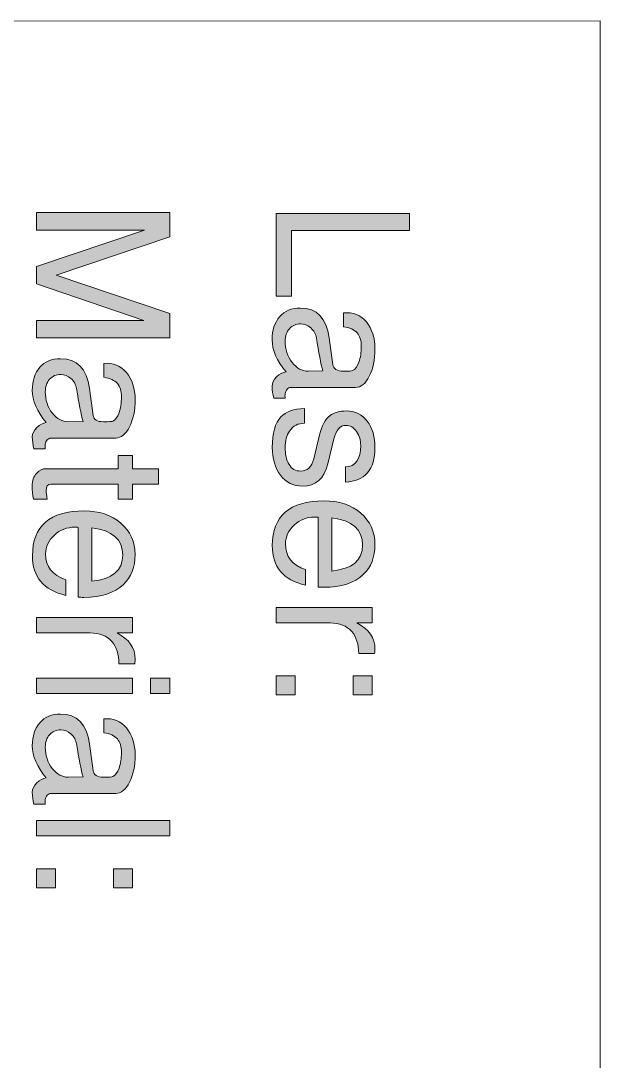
# Model space of a CAD drawing. Header units: inches. Extents: x 0.89 to 5.18, y -3.56 to -0.56.
# Drawn here: x 4.651 to 5.179, y -1.504 to -0.555 of the extents above; entities that cross this region are included whole.
import ezdxf

# ---------------------------------------------------------------- set-up
doc = ezdxf.new("R2010")
doc.units = ezdxf.units.IN
doc.header["$MEASUREMENT"] = 0
doc.layers.add('Layer 1', color=7, linetype='Continuous')

# ---------------------------------------------------------------- blocks, each defined once
blk = doc.blocks.new('block 3')
at = {"layer": 'Layer 1', "true_color": 0xed1f24}
h = blk.add_hatch(color=240, dxfattribs=at)
h.dxf.hatch_style = 2
h.paths.add_polyline_path([(4.6652, -0.84456), (4.6652, -0.82856), (4.7632, -0.82856), (4.6652, -0.7954), (4.6652, -0.77939), (4.76371, -0.74622), (4.6652, -0.74622), (4.6652, -0.73022), (4.7867, -0.73022), (4.7867, -0.75238), (4.68318, -0.78741), (4.7867, -0.82244), (4.7867, -0.84456)])
h = blk.add_hatch(color=240, dxfattribs=at)
h.dxf.hatch_style = 2
edge = h.paths.add_edge_path()
edge.add_spline(control_points=[(4.66282, -0.94573), (4.66185, -0.94228), (4.66136, -0.93867), (4.66136, -0.9349), (4.66136, -0.93189), (4.66273, -0.92903), (4.66545, -0.92631), (4.66817, -0.92358), (4.67103, -0.92206), (4.67403, -0.92173), (4.66558, -0.91161), (4.66136, -0.90184), (4.66136, -0.8924), (4.66136, -0.88361), (4.66365, -0.87661), (4.66821, -0.87139), (4.67277, -0.86617), (4.67906, -0.86356), (4.68708, -0.86356), (4.70222, -0.86356), (4.71102, -0.87259), (4.71347, -0.89065), (4.71347, -0.89065), (4.71681, -0.91524), (4.71681, -0.91524), (4.71737, -0.91912), (4.72053, -0.92106), (4.72633, -0.92106), (4.73123, -0.92106), (4.73406, -0.92089), (4.73484, -0.92057), (4.73718, -0.91956), (4.73907, -0.91699), (4.74053, -0.91284), (4.74197, -0.90868), (4.7427, -0.90394), (4.7427, -0.89863), (4.7427, -0.89309), (4.74145, -0.88891), (4.73895, -0.88609), (4.73644, -0.88326), (4.73231, -0.88141), (4.72653, -0.88052), (4.72653, -0.88052), (4.72653, -0.86789), (4.72653, -0.86789), (4.7352, -0.86711), (4.74214, -0.86989), (4.74736, -0.87623), (4.75258, -0.88256), (4.75519, -0.89078), (4.75519, -0.90089), (4.75519, -0.91067), (4.75347, -0.91895), (4.75003, -0.92573), (4.74658, -0.9325), (4.74242, -0.93589), (4.73753, -0.93589), (4.73753, -0.93589), (4.67837, -0.93589), (4.67837, -0.93589), (4.67714, -0.93589), (4.67603, -0.93648), (4.67503, -0.93764), (4.67403, -0.93881), (4.67341, -0.94012), (4.6732, -0.94156), (4.67308, -0.94267), (4.67308, -0.94406), (4.6732, -0.94573), (4.6732, -0.94573), (4.66282, -0.94573), (4.66282, -0.94573)], knot_values=[0, 0, 0, 0, 1, 1, 1, 2, 2, 2, 3, 3, 3, 4, 4, 4, 5, 5, 5, 6, 6, 6, 7, 7, 7, 8, 8, 8, 9, 9, 9, 10, 10, 10, 11, 11, 11, 12, 12, 12, 13, 13, 13, 14, 14, 14, 15, 15, 15, 16, 16, 16, 17, 17, 17, 18, 18, 18, 19, 19, 19, 20, 20, 20, 21, 21, 21, 22, 22, 22, 23, 23, 23, 24, 24, 24, 24], degree=3, periodic=1)
edge = h.paths.add_edge_path()
edge.add_spline(control_points=[(4.69413, -0.92106), (4.69413, -0.92106), (4.7077, -0.9209), (4.7077, -0.9209), (4.7058, -0.91419), (4.70384, -0.90414), (4.70183, -0.89075), (4.70116, -0.88723), (4.69943, -0.88421), (4.69664, -0.88168), (4.69385, -0.87916), (4.69072, -0.8779), (4.68726, -0.8779), (4.68324, -0.8779), (4.67989, -0.87937), (4.67721, -0.88234), (4.67453, -0.88531), (4.6732, -0.8891), (4.6732, -0.89371), (4.6732, -0.90118), (4.67531, -0.90763), (4.67956, -0.91307), (4.6838, -0.91851), (4.68866, -0.92117), (4.69413, -0.92106)], knot_values=[0, 0, 0, 0, 1, 1, 1, 2, 2, 2, 3, 3, 3, 4, 4, 4, 5, 5, 5, 6, 6, 6, 7, 7, 7, 8, 8, 8, 8], degree=3, periodic=1)
h = blk.add_hatch(color=240, dxfattribs=at)
h.dxf.hatch_style = 2
edge = h.paths.add_edge_path()
edge.add_spline(control_points=[(4.66236, -0.99173), (4.66159, -0.98762), (4.66119, -0.98362), (4.66119, -0.97972), (4.66119, -0.97483), (4.66258, -0.97089), (4.66536, -0.9679), (4.66781, -0.96522), (4.67064, -0.96389), (4.67386, -0.96389), (4.67386, -0.96389), (4.73986, -0.96389), (4.73986, -0.96389), (4.73986, -0.96389), (4.73986, -0.95173), (4.73986, -0.95173), (4.73986, -0.95173), (4.75269, -0.95173), (4.75269, -0.95173), (4.75269, -0.95173), (4.75269, -0.96389), (4.75269, -0.96389), (4.75269, -0.96389), (4.77636, -0.96389), (4.77636, -0.96389), (4.77636, -0.96389), (4.77636, -0.97789), (4.77636, -0.97789), (4.77636, -0.97789), (4.75269, -0.97789), (4.75269, -0.97789), (4.75269, -0.97789), (4.75269, -0.99173), (4.75269, -0.99173), (4.75269, -0.99173), (4.73986, -0.99173), (4.73986, -0.99173), (4.73986, -0.99173), (4.73986, -0.97789), (4.73986, -0.97789), (4.73986, -0.97789), (4.6782, -0.97789), (4.6782, -0.97789), (4.67542, -0.97789), (4.67403, -0.97995), (4.67403, -0.98406), (4.67403, -0.98572), (4.6743, -0.98828), (4.67486, -0.99173), (4.67486, -0.99173), (4.66236, -0.99173), (4.66236, -0.99173)], knot_values=[0, 0, 0, 0, 1, 1, 1, 2, 2, 2, 3, 3, 3, 4, 4, 4, 5, 5, 5, 6, 6, 6, 7, 7, 7, 8, 8, 8, 9, 9, 9, 10, 10, 10, 11, 11, 11, 12, 12, 12, 13, 13, 13, 14, 14, 14, 15, 15, 15, 16, 16, 16, 17, 17, 17, 17], degree=3, periodic=1)
h = blk.add_hatch(color=240, dxfattribs=at)
h.dxf.hatch_style = 2
edge = h.paths.add_edge_path()
edge.add_spline(control_points=[(4.70853, -1.08122), (4.70641, -1.08122), (4.7047, -1.08117), (4.70336, -1.08105), (4.70336, -1.08105), (4.70336, -1.01739), (4.70336, -1.01739), (4.70258, -1.01728), (4.70147, -1.01723), (4.70003, -1.01723), (4.69303, -1.01723), (4.68686, -1.01963), (4.68153, -1.02445), (4.67619, -1.02928), (4.67353, -1.03501), (4.67353, -1.04166), (4.67353, -1.05318), (4.67964, -1.06099), (4.69186, -1.0651), (4.69186, -1.0651), (4.69186, -1.07939), (4.69186, -1.07939), (4.67164, -1.07473), (4.66153, -1.06267), (4.66153, -1.04323), (4.66153, -1.016), (4.67731, -1.00239), (4.70886, -1.00239), (4.72242, -1.00239), (4.73353, -1.00611), (4.74219, -1.01356), (4.75086, -1.021), (4.75519, -1.03056), (4.75519, -1.04222), (4.75519, -1.05367), (4.75163, -1.06278), (4.74453, -1.06956), (4.73642, -1.07722), (4.72442, -1.08112), (4.70853, -1.08122)], knot_values=[0, 0, 0, 0, 1, 1, 1, 2, 2, 2, 3, 3, 3, 4, 4, 4, 5, 5, 5, 6, 6, 6, 7, 7, 7, 8, 8, 8, 9, 9, 9, 10, 10, 10, 11, 11, 11, 12, 12, 12, 13, 13, 13, 13], degree=3, periodic=1)
edge = h.paths.add_edge_path()
edge.add_spline(control_points=[(4.7157, -1.06639), (4.73447, -1.0646), (4.74386, -1.05674), (4.74386, -1.04281), (4.74386, -1.02831), (4.73447, -1.02001), (4.7157, -1.01789), (4.7157, -1.01789), (4.7157, -1.06639), (4.7157, -1.06639)], knot_values=[0, 0, 0, 0, 1, 1, 1, 2, 2, 2, 3, 3, 3, 3], degree=3, periodic=1)
h = blk.add_hatch(color=240, dxfattribs=at)
h.dxf.hatch_style = 2
edge = h.paths.add_edge_path()
edge.add_spline(control_points=[(4.74036, -1.14172), (4.74036, -1.13317), (4.73825, -1.12644), (4.73403, -1.12155), (4.72936, -1.11633), (4.72275, -1.11372), (4.71419, -1.11372), (4.71419, -1.11372), (4.6652, -1.11372), (4.6652, -1.11372), (4.6652, -1.11372), (4.6652, -1.09972), (4.6652, -1.09972), (4.6652, -1.09972), (4.75269, -1.09972), (4.75269, -1.09972), (4.75269, -1.09972), (4.75269, -1.11372), (4.75269, -1.11372), (4.75269, -1.11372), (4.73869, -1.11372), (4.73869, -1.11372), (4.74969, -1.11928), (4.75519, -1.12728), (4.75519, -1.13772), (4.75519, -1.13861), (4.75509, -1.13995), (4.75486, -1.14172), (4.75486, -1.14172), (4.74036, -1.14172), (4.74036, -1.14172)], knot_values=[0, 0, 0, 0, 1, 1, 1, 2, 2, 2, 3, 3, 3, 4, 4, 4, 5, 5, 5, 6, 6, 6, 7, 7, 7, 8, 8, 8, 9, 9, 9, 10, 10, 10, 10], degree=3, periodic=1)
h = blk.add_hatch(color=240, dxfattribs=at)
h.dxf.hatch_style = 2
h.paths.add_polyline_path([(4.6652, -1.16889), (4.6652, -1.15489), (4.75269, -1.15489), (4.75269, -1.16889)])
h.paths.add_polyline_path([(4.76936, -1.16889), (4.76936, -1.15489), (4.7867, -1.15489), (4.7867, -1.16889)])
h = blk.add_hatch(color=240, dxfattribs=at)
h.dxf.hatch_style = 2
edge = h.paths.add_edge_path()
edge.add_spline(control_points=[(4.66282, -1.26988), (4.66185, -1.26644), (4.66136, -1.26283), (4.66136, -1.25905), (4.66136, -1.25605), (4.66273, -1.25319), (4.66545, -1.25047), (4.66817, -1.24774), (4.67103, -1.24622), (4.67403, -1.24588), (4.66558, -1.23577), (4.66136, -1.22599), (4.66136, -1.21655), (4.66136, -1.20777), (4.66365, -1.20077), (4.66821, -1.19555), (4.67277, -1.19033), (4.67906, -1.18772), (4.68708, -1.18772), (4.70222, -1.18772), (4.71102, -1.19675), (4.71347, -1.21481), (4.71347, -1.21481), (4.71681, -1.2394), (4.71681, -1.2394), (4.71737, -1.24328), (4.72053, -1.24522), (4.72633, -1.24522), (4.73123, -1.24522), (4.73406, -1.24505), (4.73484, -1.24472), (4.73718, -1.24372), (4.73907, -1.24114), (4.74053, -1.23699), (4.74197, -1.23284), (4.7427, -1.2281), (4.7427, -1.22279), (4.7427, -1.21725), (4.74145, -1.21307), (4.73895, -1.21025), (4.73644, -1.20742), (4.73231, -1.20557), (4.72653, -1.20468), (4.72653, -1.20468), (4.72653, -1.19205), (4.72653, -1.19205), (4.7352, -1.19127), (4.74214, -1.19405), (4.74736, -1.20039), (4.75258, -1.20672), (4.75519, -1.21494), (4.75519, -1.22505), (4.75519, -1.23483), (4.75347, -1.2431), (4.75003, -1.24988), (4.74658, -1.25666), (4.74242, -1.26005), (4.73753, -1.26005), (4.73753, -1.26005), (4.67837, -1.26005), (4.67837, -1.26005), (4.67714, -1.26005), (4.67603, -1.26063), (4.67503, -1.2618), (4.67403, -1.26297), (4.67341, -1.26428), (4.6732, -1.26572), (4.67308, -1.26683), (4.67308, -1.26822), (4.6732, -1.26988), (4.6732, -1.26988), (4.66282, -1.26988), (4.66282, -1.26988)], knot_values=[0, 0, 0, 0, 1, 1, 1, 2, 2, 2, 3, 3, 3, 4, 4, 4, 5, 5, 5, 6, 6, 6, 7, 7, 7, 8, 8, 8, 9, 9, 9, 10, 10, 10, 11, 11, 11, 12, 12, 12, 13, 13, 13, 14, 14, 14, 15, 15, 15, 16, 16, 16, 17, 17, 17, 18, 18, 18, 19, 19, 19, 20, 20, 20, 21, 21, 21, 22, 22, 22, 23, 23, 23, 24, 24, 24, 24], degree=3, periodic=1)
edge = h.paths.add_edge_path()
edge.add_spline(control_points=[(4.69413, -1.24522), (4.69413, -1.24522), (4.7077, -1.24506), (4.7077, -1.24506), (4.7058, -1.23835), (4.70384, -1.2283), (4.70183, -1.2149), (4.70116, -1.21139), (4.69943, -1.20837), (4.69664, -1.20584), (4.69385, -1.20331), (4.69072, -1.20205), (4.68726, -1.20205), (4.68324, -1.20205), (4.67989, -1.20353), (4.67721, -1.2065), (4.67453, -1.20947), (4.6732, -1.21326), (4.6732, -1.21787), (4.6732, -1.22534), (4.67531, -1.23179), (4.67956, -1.23723), (4.6838, -1.24267), (4.68866, -1.24533), (4.69413, -1.24522)], knot_values=[0, 0, 0, 0, 1, 1, 1, 2, 2, 2, 3, 3, 3, 4, 4, 4, 5, 5, 5, 6, 6, 6, 7, 7, 7, 8, 8, 8, 8], degree=3, periodic=1)
h = blk.add_hatch(color=240, dxfattribs=at)
h.dxf.hatch_style = 2
h.paths.add_polyline_path([(4.6652, -1.29889), (4.6652, -1.28489), (4.7867, -1.28489), (4.7867, -1.29889)])
h = blk.add_hatch(color=240, dxfattribs=at)
h.dxf.hatch_style = 2
h.paths.add_polyline_path([(4.6652, -1.34605), (4.6652, -1.32872), (4.68253, -1.32872), (4.68253, -1.34605)])
h.paths.add_polyline_path([(4.73536, -1.34605), (4.73536, -1.32872), (4.75269, -1.32872), (4.75269, -1.34605)])
at = {"layer": 'Layer 1', "lineweight": 0}
for points in [[(4.6652, -0.84456), (4.6652, -0.82856), (4.7632, -0.82856), (4.6652, -0.7954), (4.6652, -0.77939), (4.76371, -0.74622), (4.6652, -0.74622), (4.6652, -0.73022), (4.7867, -0.73022), (4.7867, -0.75238), (4.68318, -0.78741), (4.7867, -0.82244), (4.7867, -0.84456), (4.6652, -0.84456)], [(4.6652, -1.16889), (4.6652, -1.15489), (4.75269, -1.15489), (4.75269, -1.16889), (4.6652, -1.16889)], [(4.76936, -1.16889), (4.76936, -1.15489), (4.7867, -1.15489), (4.7867, -1.16889), (4.76936, -1.16889)], [(4.6652, -1.29889), (4.6652, -1.28489), (4.7867, -1.28489), (4.7867, -1.29889), (4.6652, -1.29889)], [(4.6652, -1.34605), (4.6652, -1.32872), (4.68253, -1.32872), (4.68253, -1.34605), (4.6652, -1.34605)], [(4.73536, -1.34605), (4.73536, -1.32872), (4.75269, -1.32872), (4.75269, -1.34605), (4.73536, -1.34605)]]:
    blk.add_lwpolyline(points, dxfattribs=at)
for points, knots in [([(4.66282, -0.94573), (4.66185, -0.94228), (4.66136, -0.93867), (4.66136, -0.9349), (4.66136, -0.93189), (4.66273, -0.92903), (4.66545, -0.92631), (4.66817, -0.92358), (4.67103, -0.92206), (4.67403, -0.92173), (4.66558, -0.91161), (4.66136, -0.90184), (4.66136, -0.8924), (4.66136, -0.88361), (4.66365, -0.87661), (4.66821, -0.87139), (4.67277, -0.86617), (4.67906, -0.86356), (4.68708, -0.86356), (4.70222, -0.86356), (4.71102, -0.87259), (4.71347, -0.89065), (4.71347, -0.89065), (4.71681, -0.91524), (4.71681, -0.91524), (4.71737, -0.91912), (4.72053, -0.92106), (4.72633, -0.92106), (4.73123, -0.92106), (4.73406, -0.92089), (4.73484, -0.92057), (4.73718, -0.91956), (4.73907, -0.91699), (4.74053, -0.91284), (4.74197, -0.90868), (4.7427, -0.90394), (4.7427, -0.89863), (4.7427, -0.89309), (4.74145, -0.88891), (4.73895, -0.88609), (4.73644, -0.88326), (4.73231, -0.88141), (4.72653, -0.88052), (4.72653, -0.88052), (4.72653, -0.86789), (4.72653, -0.86789), (4.7352, -0.86711), (4.74214, -0.86989), (4.74736, -0.87623), (4.75258, -0.88256), (4.75519, -0.89078), (4.75519, -0.90089), (4.75519, -0.91067), (4.75347, -0.91895), (4.75003, -0.92573), (4.74658, -0.9325), (4.74242, -0.93589), (4.73753, -0.93589), (4.73753, -0.93589), (4.67837, -0.93589), (4.67837, -0.93589), (4.67714, -0.93589), (4.67603, -0.93648), (4.67503, -0.93764), (4.67403, -0.93881), (4.67341, -0.94012), (4.6732, -0.94156), (4.67308, -0.94267), (4.67308, -0.94406), (4.6732, -0.94573), (4.6732, -0.94573), (4.66282, -0.94573), (4.66282, -0.94573)], [0, 0, 0, 0, 1, 1, 1, 2, 2, 2, 3, 3, 3, 4, 4, 4, 5, 5, 5, 6, 6, 6, 7, 7, 7, 8, 8, 8, 9, 9, 9, 10, 10, 10, 11, 11, 11, 12, 12, 12, 13, 13, 13, 14, 14, 14, 15, 15, 15, 16, 16, 16, 17, 17, 17, 18, 18, 18, 19, 19, 19, 20, 20, 20, 21, 21, 21, 22, 22, 22, 23, 23, 23, 24, 24, 24, 24]), ([(4.69413, -0.92106), (4.69413, -0.92106), (4.7077, -0.9209), (4.7077, -0.9209), (4.7058, -0.91419), (4.70384, -0.90414), (4.70183, -0.89075), (4.70116, -0.88723), (4.69943, -0.88421), (4.69664, -0.88168), (4.69385, -0.87916), (4.69072, -0.8779), (4.68726, -0.8779), (4.68324, -0.8779), (4.67989, -0.87937), (4.67721, -0.88234), (4.67453, -0.88531), (4.6732, -0.8891), (4.6732, -0.89371), (4.6732, -0.90118), (4.67531, -0.90763), (4.67956, -0.91307), (4.6838, -0.91851), (4.68866, -0.92117), (4.69413, -0.92106)], [0, 0, 0, 0, 1, 1, 1, 2, 2, 2, 3, 3, 3, 4, 4, 4, 5, 5, 5, 6, 6, 6, 7, 7, 7, 8, 8, 8, 8]), ([(4.66236, -0.99173), (4.66159, -0.98762), (4.66119, -0.98362), (4.66119, -0.97972), (4.66119, -0.97483), (4.66258, -0.97089), (4.66536, -0.9679), (4.66781, -0.96522), (4.67064, -0.96389), (4.67386, -0.96389), (4.67386, -0.96389), (4.73986, -0.96389), (4.73986, -0.96389), (4.73986, -0.96389), (4.73986, -0.95173), (4.73986, -0.95173), (4.73986, -0.95173), (4.75269, -0.95173), (4.75269, -0.95173), (4.75269, -0.95173), (4.75269, -0.96389), (4.75269, -0.96389), (4.75269, -0.96389), (4.77636, -0.96389), (4.77636, -0.96389), (4.77636, -0.96389), (4.77636, -0.97789), (4.77636, -0.97789), (4.77636, -0.97789), (4.75269, -0.97789), (4.75269, -0.97789), (4.75269, -0.97789), (4.75269, -0.99173), (4.75269, -0.99173), (4.75269, -0.99173), (4.73986, -0.99173), (4.73986, -0.99173), (4.73986, -0.99173), (4.73986, -0.97789), (4.73986, -0.97789), (4.73986, -0.97789), (4.6782, -0.97789), (4.6782, -0.97789), (4.67542, -0.97789), (4.67403, -0.97995), (4.67403, -0.98406), (4.67403, -0.98572), (4.6743, -0.98828), (4.67486, -0.99173), (4.67486, -0.99173), (4.66236, -0.99173), (4.66236, -0.99173)], [0, 0, 0, 0, 1, 1, 1, 2, 2, 2, 3, 3, 3, 4, 4, 4, 5, 5, 5, 6, 6, 6, 7, 7, 7, 8, 8, 8, 9, 9, 9, 10, 10, 10, 11, 11, 11, 12, 12, 12, 13, 13, 13, 14, 14, 14, 15, 15, 15, 16, 16, 16, 17, 17, 17, 17]), ([(4.70853, -1.08122), (4.70641, -1.08122), (4.7047, -1.08117), (4.70336, -1.08105), (4.70336, -1.08105), (4.70336, -1.01739), (4.70336, -1.01739), (4.70258, -1.01728), (4.70147, -1.01723), (4.70003, -1.01723), (4.69303, -1.01723), (4.68686, -1.01963), (4.68153, -1.02445), (4.67619, -1.02928), (4.67353, -1.03501), (4.67353, -1.04166), (4.67353, -1.05318), (4.67964, -1.06099), (4.69186, -1.0651), (4.69186, -1.0651), (4.69186, -1.07939), (4.69186, -1.07939), (4.67164, -1.07473), (4.66153, -1.06267), (4.66153, -1.04323), (4.66153, -1.016), (4.67731, -1.00239), (4.70886, -1.00239), (4.72242, -1.00239), (4.73353, -1.00611), (4.74219, -1.01356), (4.75086, -1.021), (4.75519, -1.03056), (4.75519, -1.04222), (4.75519, -1.05367), (4.75163, -1.06278), (4.74453, -1.06956), (4.73642, -1.07722), (4.72442, -1.08112), (4.70853, -1.08122)], [0, 0, 0, 0, 1, 1, 1, 2, 2, 2, 3, 3, 3, 4, 4, 4, 5, 5, 5, 6, 6, 6, 7, 7, 7, 8, 8, 8, 9, 9, 9, 10, 10, 10, 11, 11, 11, 12, 12, 12, 13, 13, 13, 13]), ([(4.7157, -1.06639), (4.73447, -1.0646), (4.74386, -1.05674), (4.74386, -1.04281), (4.74386, -1.02831), (4.73447, -1.02001), (4.7157, -1.01789), (4.7157, -1.01789), (4.7157, -1.06639), (4.7157, -1.06639)], [0, 0, 0, 0, 1, 1, 1, 2, 2, 2, 3, 3, 3, 3]), ([(4.74036, -1.14172), (4.74036, -1.13317), (4.73825, -1.12644), (4.73403, -1.12155), (4.72936, -1.11633), (4.72275, -1.11372), (4.71419, -1.11372), (4.71419, -1.11372), (4.6652, -1.11372), (4.6652, -1.11372), (4.6652, -1.11372), (4.6652, -1.09972), (4.6652, -1.09972), (4.6652, -1.09972), (4.75269, -1.09972), (4.75269, -1.09972), (4.75269, -1.09972), (4.75269, -1.11372), (4.75269, -1.11372), (4.75269, -1.11372), (4.73869, -1.11372), (4.73869, -1.11372), (4.74969, -1.11928), (4.75519, -1.12728), (4.75519, -1.13772), (4.75519, -1.13861), (4.75509, -1.13995), (4.75486, -1.14172), (4.75486, -1.14172), (4.74036, -1.14172), (4.74036, -1.14172)], [0, 0, 0, 0, 1, 1, 1, 2, 2, 2, 3, 3, 3, 4, 4, 4, 5, 5, 5, 6, 6, 6, 7, 7, 7, 8, 8, 8, 9, 9, 9, 10, 10, 10, 10]), ([(4.66282, -1.26988), (4.66185, -1.26644), (4.66136, -1.26283), (4.66136, -1.25905), (4.66136, -1.25605), (4.66273, -1.25319), (4.66545, -1.25047), (4.66817, -1.24774), (4.67103, -1.24622), (4.67403, -1.24588), (4.66558, -1.23577), (4.66136, -1.22599), (4.66136, -1.21655), (4.66136, -1.20777), (4.66365, -1.20077), (4.66821, -1.19555), (4.67277, -1.19033), (4.67906, -1.18772), (4.68708, -1.18772), (4.70222, -1.18772), (4.71102, -1.19675), (4.71347, -1.21481), (4.71347, -1.21481), (4.71681, -1.2394), (4.71681, -1.2394), (4.71737, -1.24328), (4.72053, -1.24522), (4.72633, -1.24522), (4.73123, -1.24522), (4.73406, -1.24505), (4.73484, -1.24472), (4.73718, -1.24372), (4.73907, -1.24114), (4.74053, -1.23699), (4.74197, -1.23284), (4.7427, -1.2281), (4.7427, -1.22279), (4.7427, -1.21725), (4.74145, -1.21307), (4.73895, -1.21025), (4.73644, -1.20742), (4.73231, -1.20557), (4.72653, -1.20468), (4.72653, -1.20468), (4.72653, -1.19205), (4.72653, -1.19205), (4.7352, -1.19127), (4.74214, -1.19405), (4.74736, -1.20039), (4.75258, -1.20672), (4.75519, -1.21494), (4.75519, -1.22505), (4.75519, -1.23483), (4.75347, -1.2431), (4.75003, -1.24988), (4.74658, -1.25666), (4.74242, -1.26005), (4.73753, -1.26005), (4.73753, -1.26005), (4.67837, -1.26005), (4.67837, -1.26005), (4.67714, -1.26005), (4.67603, -1.26063), (4.67503, -1.2618), (4.67403, -1.26297), (4.67341, -1.26428), (4.6732, -1.26572), (4.67308, -1.26683), (4.67308, -1.26822), (4.6732, -1.26988), (4.6732, -1.26988), (4.66282, -1.26988), (4.66282, -1.26988)], [0, 0, 0, 0, 1, 1, 1, 2, 2, 2, 3, 3, 3, 4, 4, 4, 5, 5, 5, 6, 6, 6, 7, 7, 7, 8, 8, 8, 9, 9, 9, 10, 10, 10, 11, 11, 11, 12, 12, 12, 13, 13, 13, 14, 14, 14, 15, 15, 15, 16, 16, 16, 17, 17, 17, 18, 18, 18, 19, 19, 19, 20, 20, 20, 21, 21, 21, 22, 22, 22, 23, 23, 23, 24, 24, 24, 24]), ([(4.69413, -1.24522), (4.69413, -1.24522), (4.7077, -1.24506), (4.7077, -1.24506), (4.7058, -1.23835), (4.70384, -1.2283), (4.70183, -1.2149), (4.70116, -1.21139), (4.69943, -1.20837), (4.69664, -1.20584), (4.69385, -1.20331), (4.69072, -1.20205), (4.68726, -1.20205), (4.68324, -1.20205), (4.67989, -1.20353), (4.67721, -1.2065), (4.67453, -1.20947), (4.6732, -1.21326), (4.6732, -1.21787), (4.6732, -1.22534), (4.67531, -1.23179), (4.67956, -1.23723), (4.6838, -1.24267), (4.68866, -1.24533), (4.69413, -1.24522)], [0, 0, 0, 0, 1, 1, 1, 2, 2, 2, 3, 3, 3, 4, 4, 4, 5, 5, 5, 6, 6, 6, 7, 7, 7, 8, 8, 8, 8])]:
    blk.add_open_spline(points, degree=3, knots=knots, dxfattribs=at)
blk = doc.blocks.new('block 7')
at = {"layer": 'Layer 1', "true_color": 0xed1f24}
h = blk.add_hatch(color=240, dxfattribs=at)
h.dxf.hatch_style = 2
h.paths.add_polyline_path([(4.884, -0.80656), (4.884, -0.73106), (5.0055, -0.73106), (5.0055, -0.74672), (4.89783, -0.74672), (4.89783, -0.80656)])
h = blk.add_hatch(color=240, dxfattribs=at)
h.dxf.hatch_style = 2
edge = h.paths.add_edge_path()
edge.add_spline(control_points=[(4.88163, -0.89956), (4.88066, -0.89611), (4.88017, -0.8925), (4.88017, -0.88873), (4.88017, -0.88572), (4.88153, -0.88286), (4.88425, -0.88014), (4.88697, -0.87741), (4.88983, -0.87589), (4.89284, -0.87556), (4.88439, -0.86544), (4.88017, -0.85567), (4.88017, -0.84623), (4.88017, -0.83744), (4.88245, -0.83044), (4.88701, -0.82522), (4.89157, -0.82), (4.89787, -0.81739), (4.90588, -0.81739), (4.92103, -0.81739), (4.92982, -0.82642), (4.93227, -0.84448), (4.93227, -0.84448), (4.93561, -0.86907), (4.93561, -0.86907), (4.93617, -0.87295), (4.93934, -0.87489), (4.94513, -0.87489), (4.95003, -0.87489), (4.95287, -0.87472), (4.95365, -0.8744), (4.95599, -0.87339), (4.95788, -0.87082), (4.95933, -0.86667), (4.96077, -0.86251), (4.9615, -0.85777), (4.9615, -0.85246), (4.9615, -0.84692), (4.96025, -0.84274), (4.95775, -0.83992), (4.95525, -0.83709), (4.95111, -0.83524), (4.94533, -0.83435), (4.94533, -0.83435), (4.94533, -0.82172), (4.94533, -0.82172), (4.954, -0.82094), (4.96094, -0.82372), (4.96617, -0.83006), (4.97139, -0.83639), (4.974, -0.84461), (4.974, -0.85472), (4.974, -0.8645), (4.97228, -0.87278), (4.96883, -0.87956), (4.96539, -0.88633), (4.96122, -0.88972), (4.95633, -0.88972), (4.95633, -0.88972), (4.89717, -0.88972), (4.89717, -0.88972), (4.89594, -0.88972), (4.89483, -0.89031), (4.89383, -0.89147), (4.89284, -0.89264), (4.89222, -0.89395), (4.892, -0.89539), (4.89189, -0.8965), (4.89189, -0.89789), (4.892, -0.89956), (4.892, -0.89956), (4.88163, -0.89956), (4.88163, -0.89956)], knot_values=[0, 0, 0, 0, 1, 1, 1, 2, 2, 2, 3, 3, 3, 4, 4, 4, 5, 5, 5, 6, 6, 6, 7, 7, 7, 8, 8, 8, 9, 9, 9, 10, 10, 10, 11, 11, 11, 12, 12, 12, 13, 13, 13, 14, 14, 14, 15, 15, 15, 16, 16, 16, 17, 17, 17, 18, 18, 18, 19, 19, 19, 20, 20, 20, 21, 21, 21, 22, 22, 22, 23, 23, 23, 24, 24, 24, 24], degree=3, periodic=1)
edge = h.paths.add_edge_path()
edge.add_spline(control_points=[(4.91294, -0.87489), (4.91294, -0.87489), (4.9265, -0.87473), (4.9265, -0.87473), (4.9246, -0.86802), (4.92265, -0.85797), (4.92063, -0.84458), (4.91996, -0.84106), (4.91823, -0.83804), (4.91545, -0.83551), (4.91265, -0.83299), (4.90953, -0.83173), (4.90607, -0.83173), (4.90205, -0.83173), (4.8987, -0.8332), (4.89602, -0.83617), (4.89334, -0.83914), (4.892, -0.84293), (4.892, -0.84754), (4.892, -0.85501), (4.89412, -0.86146), (4.89836, -0.8669), (4.90261, -0.87234), (4.90746, -0.875), (4.91294, -0.87489)], knot_values=[0, 0, 0, 0, 1, 1, 1, 2, 2, 2, 3, 3, 3, 4, 4, 4, 5, 5, 5, 6, 6, 6, 7, 7, 7, 8, 8, 8, 8], degree=3, periodic=1)
h = blk.add_hatch(color=240, dxfattribs=at)
h.dxf.hatch_style = 2
edge = h.paths.add_edge_path()
edge.add_spline(control_points=[(4.908, -0.97972), (4.89944, -0.97972), (4.89269, -0.97641), (4.88775, -0.96981), (4.88281, -0.9632), (4.88033, -0.95478), (4.88033, -0.94455), (4.88033, -0.93155), (4.88294, -0.92228), (4.88816, -0.91672), (4.89261, -0.91195), (4.89983, -0.90933), (4.90983, -0.90889), (4.90983, -0.90889), (4.90983, -0.92239), (4.90983, -0.92239), (4.90394, -0.92239), (4.89939, -0.92478), (4.89617, -0.92956), (4.89339, -0.93367), (4.892, -0.93861), (4.892, -0.94439), (4.892, -0.95072), (4.8932, -0.95591), (4.89559, -0.95997), (4.89798, -0.96403), (4.90152, -0.96606), (4.9062, -0.96606), (4.91244, -0.96606), (4.91645, -0.96228), (4.91823, -0.95474), (4.91823, -0.95474), (4.92337, -0.9329), (4.92337, -0.9329), (4.92536, -0.92467), (4.92858, -0.91884), (4.93302, -0.91539), (4.93669, -0.91261), (4.94168, -0.91122), (4.94801, -0.91122), (4.9559, -0.91122), (4.9622, -0.91431), (4.96692, -0.92047), (4.97164, -0.92664), (4.974, -0.93483), (4.974, -0.94505), (4.974, -0.95461), (4.97169, -0.96211), (4.96708, -0.96756), (4.96247, -0.973), (4.95578, -0.97583), (4.947, -0.97605), (4.947, -0.97605), (4.947, -0.96222), (4.947, -0.96222), (4.95633, -0.96189), (4.961, -0.95539), (4.961, -0.94272), (4.961, -0.93806), (4.95972, -0.93383), (4.95717, -0.93005), (4.95461, -0.92628), (4.95139, -0.92439), (4.9475, -0.92439), (4.94217, -0.92439), (4.9385, -0.9285), (4.9365, -0.93672), (4.9365, -0.93672), (4.931, -0.95939), (4.931, -0.95939), (4.92767, -0.97294), (4.92, -0.97972), (4.908, -0.97972)], knot_values=[0, 0, 0, 0, 1, 1, 1, 2, 2, 2, 3, 3, 3, 4, 4, 4, 5, 5, 5, 6, 6, 6, 7, 7, 7, 8, 8, 8, 9, 9, 9, 10, 10, 10, 11, 11, 11, 12, 12, 12, 13, 13, 13, 14, 14, 14, 15, 15, 15, 16, 16, 16, 17, 17, 17, 18, 18, 18, 19, 19, 19, 20, 20, 20, 21, 21, 21, 22, 22, 22, 23, 23, 23, 24, 24, 24, 24], degree=3, periodic=1)
h = blk.add_hatch(color=240, dxfattribs=at)
h.dxf.hatch_style = 2
edge = h.paths.add_edge_path()
edge.add_spline(control_points=[(4.92733, -1.07206), (4.92522, -1.07206), (4.9235, -1.072), (4.92217, -1.07189), (4.92217, -1.07189), (4.92217, -1.00822), (4.92217, -1.00822), (4.92139, -1.00811), (4.92027, -1.00806), (4.91883, -1.00806), (4.91183, -1.00806), (4.90567, -1.01046), (4.90033, -1.01529), (4.895, -1.02011), (4.89233, -1.02584), (4.89233, -1.03249), (4.89233, -1.04401), (4.89844, -1.05183), (4.91066, -1.05593), (4.91066, -1.05593), (4.91066, -1.07022), (4.91066, -1.07022), (4.89044, -1.06556), (4.88033, -1.0535), (4.88033, -1.03406), (4.88033, -1.00683), (4.89611, -0.99323), (4.92767, -0.99323), (4.94122, -0.99323), (4.95233, -0.99694), (4.961, -1.00439), (4.96967, -1.01183), (4.974, -1.02139), (4.974, -1.03305), (4.974, -1.0445), (4.97044, -1.05361), (4.96333, -1.06039), (4.95522, -1.06805), (4.94322, -1.07195), (4.92733, -1.07206)], knot_values=[0, 0, 0, 0, 1, 1, 1, 2, 2, 2, 3, 3, 3, 4, 4, 4, 5, 5, 5, 6, 6, 6, 7, 7, 7, 8, 8, 8, 9, 9, 9, 10, 10, 10, 11, 11, 11, 12, 12, 12, 13, 13, 13, 13], degree=3, periodic=1)
edge = h.paths.add_edge_path()
edge.add_spline(control_points=[(4.9345, -1.05722), (4.95327, -1.05543), (4.96267, -1.04757), (4.96267, -1.03364), (4.96267, -1.01914), (4.95327, -1.01084), (4.9345, -1.00872), (4.9345, -1.00872), (4.9345, -1.05722), (4.9345, -1.05722)], knot_values=[0, 0, 0, 0, 1, 1, 1, 2, 2, 2, 3, 3, 3, 3], degree=3, periodic=1)
h = blk.add_hatch(color=240, dxfattribs=at)
h.dxf.hatch_style = 2
edge = h.paths.add_edge_path()
edge.add_spline(control_points=[(4.95917, -1.13256), (4.95917, -1.124), (4.95705, -1.11728), (4.95283, -1.11239), (4.94817, -1.10717), (4.94156, -1.10456), (4.933, -1.10456), (4.933, -1.10456), (4.884, -1.10456), (4.884, -1.10456), (4.884, -1.10456), (4.884, -1.09056), (4.884, -1.09056), (4.884, -1.09056), (4.9715, -1.09056), (4.9715, -1.09056), (4.9715, -1.09056), (4.9715, -1.10456), (4.9715, -1.10456), (4.9715, -1.10456), (4.9575, -1.10456), (4.9575, -1.10456), (4.9685, -1.11011), (4.974, -1.11812), (4.974, -1.12856), (4.974, -1.12945), (4.97389, -1.13078), (4.97367, -1.13256), (4.97367, -1.13256), (4.95917, -1.13256), (4.95917, -1.13256)], knot_values=[0, 0, 0, 0, 1, 1, 1, 2, 2, 2, 3, 3, 3, 4, 4, 4, 5, 5, 5, 6, 6, 6, 7, 7, 7, 8, 8, 8, 9, 9, 9, 10, 10, 10, 10], degree=3, periodic=1)
h = blk.add_hatch(color=240, dxfattribs=at)
h.dxf.hatch_style = 2
h.paths.add_polyline_path([(4.884, -1.17022), (4.884, -1.15289), (4.90133, -1.15289), (4.90133, -1.17022)])
h.paths.add_polyline_path([(4.95416, -1.17022), (4.95416, -1.15289), (4.9715, -1.15289), (4.9715, -1.17022)])
at = {"layer": 'Layer 1', "lineweight": 0}
for points in [[(4.884, -0.80656), (4.884, -0.73106), (5.0055, -0.73106), (5.0055, -0.74672), (4.89783, -0.74672), (4.89783, -0.80656), (4.884, -0.80656)], [(4.884, -1.17022), (4.884, -1.15289), (4.90133, -1.15289), (4.90133, -1.17022), (4.884, -1.17022)], [(4.95416, -1.17022), (4.95416, -1.15289), (4.9715, -1.15289), (4.9715, -1.17022), (4.95416, -1.17022)]]:
    blk.add_lwpolyline(points, dxfattribs=at)
for points, knots in [([(4.88163, -0.89956), (4.88066, -0.89611), (4.88017, -0.8925), (4.88017, -0.88873), (4.88017, -0.88572), (4.88153, -0.88286), (4.88425, -0.88014), (4.88697, -0.87741), (4.88983, -0.87589), (4.89284, -0.87556), (4.88439, -0.86544), (4.88017, -0.85567), (4.88017, -0.84623), (4.88017, -0.83744), (4.88245, -0.83044), (4.88701, -0.82522), (4.89157, -0.82), (4.89787, -0.81739), (4.90588, -0.81739), (4.92103, -0.81739), (4.92982, -0.82642), (4.93227, -0.84448), (4.93227, -0.84448), (4.93561, -0.86907), (4.93561, -0.86907), (4.93617, -0.87295), (4.93934, -0.87489), (4.94513, -0.87489), (4.95003, -0.87489), (4.95287, -0.87472), (4.95365, -0.8744), (4.95599, -0.87339), (4.95788, -0.87082), (4.95933, -0.86667), (4.96077, -0.86251), (4.9615, -0.85777), (4.9615, -0.85246), (4.9615, -0.84692), (4.96025, -0.84274), (4.95775, -0.83992), (4.95525, -0.83709), (4.95111, -0.83524), (4.94533, -0.83435), (4.94533, -0.83435), (4.94533, -0.82172), (4.94533, -0.82172), (4.954, -0.82094), (4.96094, -0.82372), (4.96617, -0.83006), (4.97139, -0.83639), (4.974, -0.84461), (4.974, -0.85472), (4.974, -0.8645), (4.97228, -0.87278), (4.96883, -0.87956), (4.96539, -0.88633), (4.96122, -0.88972), (4.95633, -0.88972), (4.95633, -0.88972), (4.89717, -0.88972), (4.89717, -0.88972), (4.89594, -0.88972), (4.89483, -0.89031), (4.89383, -0.89147), (4.89284, -0.89264), (4.89222, -0.89395), (4.892, -0.89539), (4.89189, -0.8965), (4.89189, -0.89789), (4.892, -0.89956), (4.892, -0.89956), (4.88163, -0.89956), (4.88163, -0.89956)], [0, 0, 0, 0, 1, 1, 1, 2, 2, 2, 3, 3, 3, 4, 4, 4, 5, 5, 5, 6, 6, 6, 7, 7, 7, 8, 8, 8, 9, 9, 9, 10, 10, 10, 11, 11, 11, 12, 12, 12, 13, 13, 13, 14, 14, 14, 15, 15, 15, 16, 16, 16, 17, 17, 17, 18, 18, 18, 19, 19, 19, 20, 20, 20, 21, 21, 21, 22, 22, 22, 23, 23, 23, 24, 24, 24, 24]), ([(4.91294, -0.87489), (4.91294, -0.87489), (4.9265, -0.87473), (4.9265, -0.87473), (4.9246, -0.86802), (4.92265, -0.85797), (4.92063, -0.84458), (4.91996, -0.84106), (4.91823, -0.83804), (4.91545, -0.83551), (4.91265, -0.83299), (4.90953, -0.83173), (4.90607, -0.83173), (4.90205, -0.83173), (4.8987, -0.8332), (4.89602, -0.83617), (4.89334, -0.83914), (4.892, -0.84293), (4.892, -0.84754), (4.892, -0.85501), (4.89412, -0.86146), (4.89836, -0.8669), (4.90261, -0.87234), (4.90746, -0.875), (4.91294, -0.87489)], [0, 0, 0, 0, 1, 1, 1, 2, 2, 2, 3, 3, 3, 4, 4, 4, 5, 5, 5, 6, 6, 6, 7, 7, 7, 8, 8, 8, 8]), ([(4.908, -0.97972), (4.89944, -0.97972), (4.89269, -0.97641), (4.88775, -0.96981), (4.88281, -0.9632), (4.88033, -0.95478), (4.88033, -0.94455), (4.88033, -0.93155), (4.88294, -0.92228), (4.88816, -0.91672), (4.89261, -0.91195), (4.89983, -0.90933), (4.90983, -0.90889), (4.90983, -0.90889), (4.90983, -0.92239), (4.90983, -0.92239), (4.90394, -0.92239), (4.89939, -0.92478), (4.89617, -0.92956), (4.89339, -0.93367), (4.892, -0.93861), (4.892, -0.94439), (4.892, -0.95072), (4.8932, -0.95591), (4.89559, -0.95997), (4.89798, -0.96403), (4.90152, -0.96606), (4.9062, -0.96606), (4.91244, -0.96606), (4.91645, -0.96228), (4.91823, -0.95474), (4.91823, -0.95474), (4.92337, -0.9329), (4.92337, -0.9329), (4.92536, -0.92467), (4.92858, -0.91884), (4.93302, -0.91539), (4.93669, -0.91261), (4.94168, -0.91122), (4.94801, -0.91122), (4.9559, -0.91122), (4.9622, -0.91431), (4.96692, -0.92047), (4.97164, -0.92664), (4.974, -0.93483), (4.974, -0.94505), (4.974, -0.95461), (4.97169, -0.96211), (4.96708, -0.96756), (4.96247, -0.973), (4.95578, -0.97583), (4.947, -0.97605), (4.947, -0.97605), (4.947, -0.96222), (4.947, -0.96222), (4.95633, -0.96189), (4.961, -0.95539), (4.961, -0.94272), (4.961, -0.93806), (4.95972, -0.93383), (4.95717, -0.93005), (4.95461, -0.92628), (4.95139, -0.92439), (4.9475, -0.92439), (4.94217, -0.92439), (4.9385, -0.9285), (4.9365, -0.93672), (4.9365, -0.93672), (4.931, -0.95939), (4.931, -0.95939), (4.92767, -0.97294), (4.92, -0.97972), (4.908, -0.97972)], [0, 0, 0, 0, 1, 1, 1, 2, 2, 2, 3, 3, 3, 4, 4, 4, 5, 5, 5, 6, 6, 6, 7, 7, 7, 8, 8, 8, 9, 9, 9, 10, 10, 10, 11, 11, 11, 12, 12, 12, 13, 13, 13, 14, 14, 14, 15, 15, 15, 16, 16, 16, 17, 17, 17, 18, 18, 18, 19, 19, 19, 20, 20, 20, 21, 21, 21, 22, 22, 22, 23, 23, 23, 24, 24, 24, 24]), ([(4.92733, -1.07206), (4.92522, -1.07206), (4.9235, -1.072), (4.92217, -1.07189), (4.92217, -1.07189), (4.92217, -1.00822), (4.92217, -1.00822), (4.92139, -1.00811), (4.92027, -1.00806), (4.91883, -1.00806), (4.91183, -1.00806), (4.90567, -1.01046), (4.90033, -1.01529), (4.895, -1.02011), (4.89233, -1.02584), (4.89233, -1.03249), (4.89233, -1.04401), (4.89844, -1.05183), (4.91066, -1.05593), (4.91066, -1.05593), (4.91066, -1.07022), (4.91066, -1.07022), (4.89044, -1.06556), (4.88033, -1.0535), (4.88033, -1.03406), (4.88033, -1.00683), (4.89611, -0.99323), (4.92767, -0.99323), (4.94122, -0.99323), (4.95233, -0.99694), (4.961, -1.00439), (4.96967, -1.01183), (4.974, -1.02139), (4.974, -1.03305), (4.974, -1.0445), (4.97044, -1.05361), (4.96333, -1.06039), (4.95522, -1.06805), (4.94322, -1.07195), (4.92733, -1.07206)], [0, 0, 0, 0, 1, 1, 1, 2, 2, 2, 3, 3, 3, 4, 4, 4, 5, 5, 5, 6, 6, 6, 7, 7, 7, 8, 8, 8, 9, 9, 9, 10, 10, 10, 11, 11, 11, 12, 12, 12, 13, 13, 13, 13]), ([(4.9345, -1.05722), (4.95327, -1.05543), (4.96267, -1.04757), (4.96267, -1.03364), (4.96267, -1.01914), (4.95327, -1.01084), (4.9345, -1.00872), (4.9345, -1.00872), (4.9345, -1.05722), (4.9345, -1.05722)], [0, 0, 0, 0, 1, 1, 1, 2, 2, 2, 3, 3, 3, 3]), ([(4.95917, -1.13256), (4.95917, -1.124), (4.95705, -1.11728), (4.95283, -1.11239), (4.94817, -1.10717), (4.94156, -1.10456), (4.933, -1.10456), (4.933, -1.10456), (4.884, -1.10456), (4.884, -1.10456), (4.884, -1.10456), (4.884, -1.09056), (4.884, -1.09056), (4.884, -1.09056), (4.9715, -1.09056), (4.9715, -1.09056), (4.9715, -1.09056), (4.9715, -1.10456), (4.9715, -1.10456), (4.9715, -1.10456), (4.9575, -1.10456), (4.9575, -1.10456), (4.9685, -1.11011), (4.974, -1.11812), (4.974, -1.12856), (4.974, -1.12945), (4.97389, -1.13078), (4.97367, -1.13256), (4.97367, -1.13256), (4.95917, -1.13256), (4.95917, -1.13256)], [0, 0, 0, 0, 1, 1, 1, 2, 2, 2, 3, 3, 3, 4, 4, 4, 5, 5, 5, 6, 6, 6, 7, 7, 7, 8, 8, 8, 9, 9, 9, 10, 10, 10, 10])]:
    blk.add_open_spline(points, degree=3, knots=knots, dxfattribs=at)
blk = doc.blocks.new('block 2')
at = {"layer": 'Layer 1'}
for name in ['block 3', 'block 7']:
    blk.add_blockref(name, (0, 0), dxfattribs=at)

msp = doc.modelspace()

# ---------------------------------------------------------------- linework, layer by layer
at = {"layer": 'Layer 1', "color": 7, "lineweight": 5, "true_color": 0xffffff}
msp.add_lwpolyline([(3.11698, -0.55539), (3.11698, -3.55535), (5.17948, -3.55535), (5.17948, -0.55535), (4.25133, -0.55557), (4.25133, -1.86249), (4.04517, -1.86249), (4.04517, -0.55562), (3.11698, -0.55539)], dxfattribs=at)

# ---------------------------------------------------------------- block references
at = {"layer": 'Layer 1'}
msp.add_blockref('block 2', (0, 0), dxfattribs=at)

doc.saveas('drawing.dxf')
